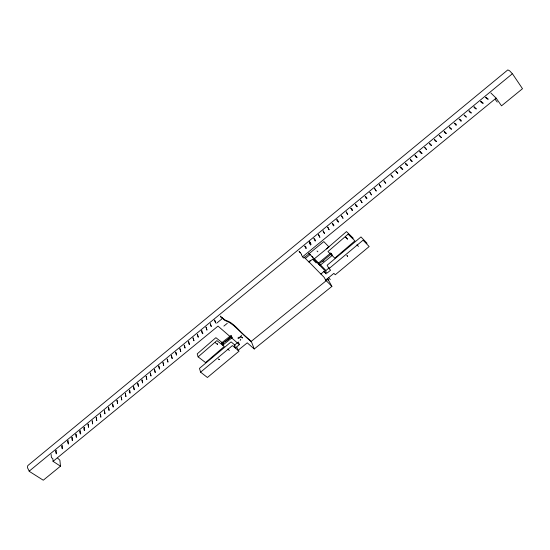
<?xml version="1.0" encoding="UTF-8"?>
<svg xmlns="http://www.w3.org/2000/svg" width="550" height="550" viewBox="0 0 550 550"><rect width="100%" height="100%" fill="white"/><g stroke="black" fill="none" stroke-linecap="round" stroke-linejoin="round"><path stroke-width="0.82" d="M92.077 420.881L92.654 423.967L92.386 420.777M96.154 417.533L96.752 420.606L96.271 417.374M100.238 414.178L100.849 417.237L100.54 414.074M104.328 410.809L104.961 413.868L104.459 410.733M304.961 246.049C306.219 251.446 307.244 246.792 304.645 246.139M214.555 320.196L215.648 322.974L214.686 320.024M108.604 407.275L109.079 410.486L108.549 407.282M309.485 241.808L311.004 244.351L309.623 241.629M112.613 404.112L113.204 407.096L112.661 403.899M314.084 238.549C315.397 243.897 316.415 239.284 313.775 238.638M116.937 400.441L117.618 403.466L117.061 400.283M318.553 234.685L319.901 237.373L318.491 234.692M121.316 397.1L121.77 400.063L121.186 396.887M323.139 230.911L324.514 233.592L323.084 230.917M125.386 393.477L125.922 396.653L125.324 393.491M327.745 227.129L329.134 229.797L327.683 227.136M129.662 390.136C128.067 392.033 131.567 395.918 129.669 390.211M332.468 223.438C333.905 228.683 334.881 224.153 332.152 223.527M133.512 386.822L134.262 389.806L133.636 386.657M137.679 383.398L138.449 386.368L137.803 383.233M341.468 215.985L343.062 218.357L341.55 215.738M141.824 379.988L142.608 382.951L142.127 379.885M146.19 376.379L146.809 379.5L146.128 376.386M351.017 208.189C352.55 213.324 353.561 208.89 350.701 208.278M150.205 373.099L151.023 376.042L150.322 372.941M154.468 369.634L155.244 372.577L154.529 369.483M360.566 200.145L362.106 202.723L360.504 200.152M158.799 366.011L159.472 369.105L158.744 366.018M365.365 196.398C366.974 201.444 367.984 197.079 365.049 196.488M163.027 362.539L163.714 365.619L162.965 362.546M167.076 359.232L167.963 362.134L167.386 359.129M369.951 192.431L371.532 194.982L369.896 192.438M171.318 355.747L172.226 358.634L171.442 355.582M374.667 188.554L376.269 191.097L374.605 188.561M379.39 184.676L381.013 187.199L379.328 184.683M175.814 352.303L176.495 355.128L175.691 352.082M179.829 348.748L180.771 351.615L179.953 348.583M383.914 180.978L385.763 183.294L384.058 180.792M184.099 345.235L185.061 348.095L184.408 345.132M391.029 175.127L393.044 177.32L391.181 174.934M188.382 341.715L189.358 344.561L188.691 341.612M395.794 171.208L397.822 173.387L395.945 171.022M192.961 337.954L193.958 340.787L193.084 337.782M400.881 167.2C399.114 167.619 406.12 172.274 400.716 167.097M197.258 334.421L198.275 337.239L197.388 334.249M201.884 330.853C199.939 330.385 205.095 337.741 201.699 330.708M410.355 159.218C409.454 160.243 415.174 163.962 410.293 159.225M206.078 327.147L206.944 330.124L206.016 327.154M210.217 323.764L211.289 326.556L210.354 323.847M415.161 155.265C414.239 156.31 420.062 159.968 415.106 155.272M429.653 143.351C428.732 144.382 434.706 147.964 429.591 143.358M434.507 139.363C433.586 140.394 439.622 143.942 434.445 139.37M444.249 131.354C443.314 132.392 449.481 135.857 444.187 131.361M449.467 127.064C448.525 128.102 454.768 131.532 449.412 127.071M454.472 123.145C456.589 127.689 457.634 123.75 454.156 123.234M459.388 119.109C461.526 123.626 462.578 119.708 459.064 119.199M464.152 114.95L466.352 117.123L464.214 115.239M469.15 110.887C468.181 111.932 474.684 115.211 469.088 110.894M474.093 106.817C473.124 107.869 479.696 111.107 474.038 106.824M480.968 101.365C479.201 101.805 487.135 105.848 480.81 101.255M336.916 219.546C341.653 225.342 335.197 219.752 337.088 219.629M309.203 242.392C312.496 249.26 309.54 240.666 309.334 242.488M346.252 211.915L347.724 214.528L346.191 211.922M355.637 204.318C353.973 204.456 360.264 209.901 355.513 204.256M405.666 163.254C403.783 163.817 410.843 168.135 405.666 163.254M420.09 151.401C418.041 151.573 425.762 156.544 419.925 151.312M424.6 147.531L426.649 149.731L424.916 147.428M485.939 97.364C484.22 97.398 492.174 101.949 485.788 97.164M56.024 450.457C57.722 458.088 54.402 450.663 56.134 450.574M198.117 356.868L216.886 340.615L224.276 346.445L205.583 362.574L198.117 356.868L197.202 353.877L215.882 337.673L222.578 342.966M326.452 248.93L346.507 231.571L353.279 238.281M200.613 372.171L232.409 345.586L239.092 351.12L207.419 377.499L200.613 372.171L199.458 368.369L231.076 341.887L234.706 344.905M325.909 270.579L329.257 267.774M308.577 253.048L312.579 257.118L313.761 259.291L327.236 272.979L330.605 270.167L329.017 268.613L363.069 240.178L369.174 246.544L335.273 274.746L333.871 273.371L325.648 280.101L331.891 286.392L254.251 348.982L247.259 342.849L238.019 350.329L236.94 347.387M62.177 445.617C60.679 447.342 63.649 451.935 61.985 445.562M67.932 440.674C69.987 448.408 66.241 440.454 68.138 440.797M71.954 437.367L72.339 440.653L72.036 437.298M75.983 434.053L76.381 437.326L75.866 434.204M80.025 430.732C82.191 437.979 78.375 431.166 80.211 430.781M84.26 427.467C82.782 429.138 85.938 433.696 84.067 427.405M88.014 424.222L88.578 427.316L88.131 424.071M439.175 135.486L441.402 137.61L439.312 135.369M216.652 323.214L221.87 318.931M490.882 92.978L496.127 98.134L501.524 105.834L522.5 88.701L512.414 73.727L29.088 471.24L43.271 480.219L60.472 466.173L53.061 461.34L218.027 326.102L239.381 344.657L235.29 347.971L234.218 345.036L235.311 345.971M313.761 259.291L328.914 246.916L323.812 241.594L303.738 258.039L302.534 256.829L496.127 98.134M316.181 262.921L312.524 259.215L308.997 262.096L305.367 258.431L310.2 254.478M223.891 326.088L227.253 323.331M309.389 261.25L310.564 260.294M319.474 264.357L318.45 263.065L330.681 253.096L331.712 254.389L330.681 253.096M319.316 264.639L318.966 264.007L331.217 254.024L331.939 254.774L332.296 255.393L320.038 265.368L319.248 264.522M322.699 261.731L323.984 260.686M234.314 345.283L238.384 341.983L239.381 344.657M327.429 278.747L327.993 279.29L251.268 341.344L246.324 337.116A34.478 7.858 50.7 0 1 241.512 332.626L240.893 332.007A34.478 7.858 50.7 0 1 239.023 330.082A30.8 7.466 51.1 0 0 235.716 326.755A21.017 5.046 51 0 0 228.009 321.193L226.999 320.794A14.706 3.499 50.5 0 1 221.671 317.329L220.344 316.092L220.646 316.938L221.32 317.577L221.671 317.329L224.441 320.162L229.921 322.809L233.833 325.634L251.597 342.189L254.251 348.982M223.85 342.87L222.544 343.908L221.719 342.788L230.202 336.029M222.076 343.826L231.227 336.538L231.839 337.047L232.086 337.734L222.929 345.029L222.076 343.826L222.523 344.176M225.156 341.832L231.028 337.15M240.157 340.299L240.769 339.817L240.556 339.24M221.732 317.488L221.444 317.687L222.502 318.629M317.866 251.804L317.027 250.992M221.719 342.788L222.544 343.908M318.45 263.065L319.172 263.794M215.304 342.691L217.587 344.499L217.278 343.578M227.693 349.085L229.377 350.481M232.086 337.734L231.227 336.538M318.966 264.007L320.038 265.368M57.695 458.191L59.888 460.226L60.472 466.173M328.797 277.894L330.282 279.551M327.195 278.884L328.426 280.081M301.503 254.203L299.09 251.371L300.197 252.532M345.462 237.119L347.566 239.202L346.019 237.353M304.157 257.049L305.367 258.431M308.804 261.731L320.856 274.051L323.923 271.562L326.226 273.9L323.723 271.198M320.657 273.68L324.17 277.393L325.648 280.101M311.994 256.3L313.191 257.517M314.38 258.734L319.165 263.594M320.361 264.811L325.744 270.284M356.943 244.798L358.483 246.4M332.296 255.393L331.217 254.024M367.063 243.279L360.972 236.933L327.126 265.244L329.017 268.613M512.146 73.514L509.603 70.799L507.822 69.898L28.435 465.053L27.638 465.891L27.555 467.878L29.068 470.876M495.275 99.488L497.283 102.101M327.993 279.29L331.891 286.392M301.359 254.602L302.534 256.829M242.179 337.274L242.474 338.058L240.886 336.669L239.188 338.051L238.893 337.26M241.23 335.239L241.45 335.809L238.171 338.47L237.958 337.893M222.688 344.334L222.929 345.029M53.061 461.34L52.807 458.556L51.411 457.641L51.136 454.479M348.116 234.149L327.965 251.563L334.847 258.136L354.908 240.866L348.116 234.149M230.972 335.555L231.681 336.627L230.972 335.555M219.319 359.611L218.659 359.074L219.319 359.611M347.586 256.245L346.988 255.626L347.586 256.245"/></g></svg>
